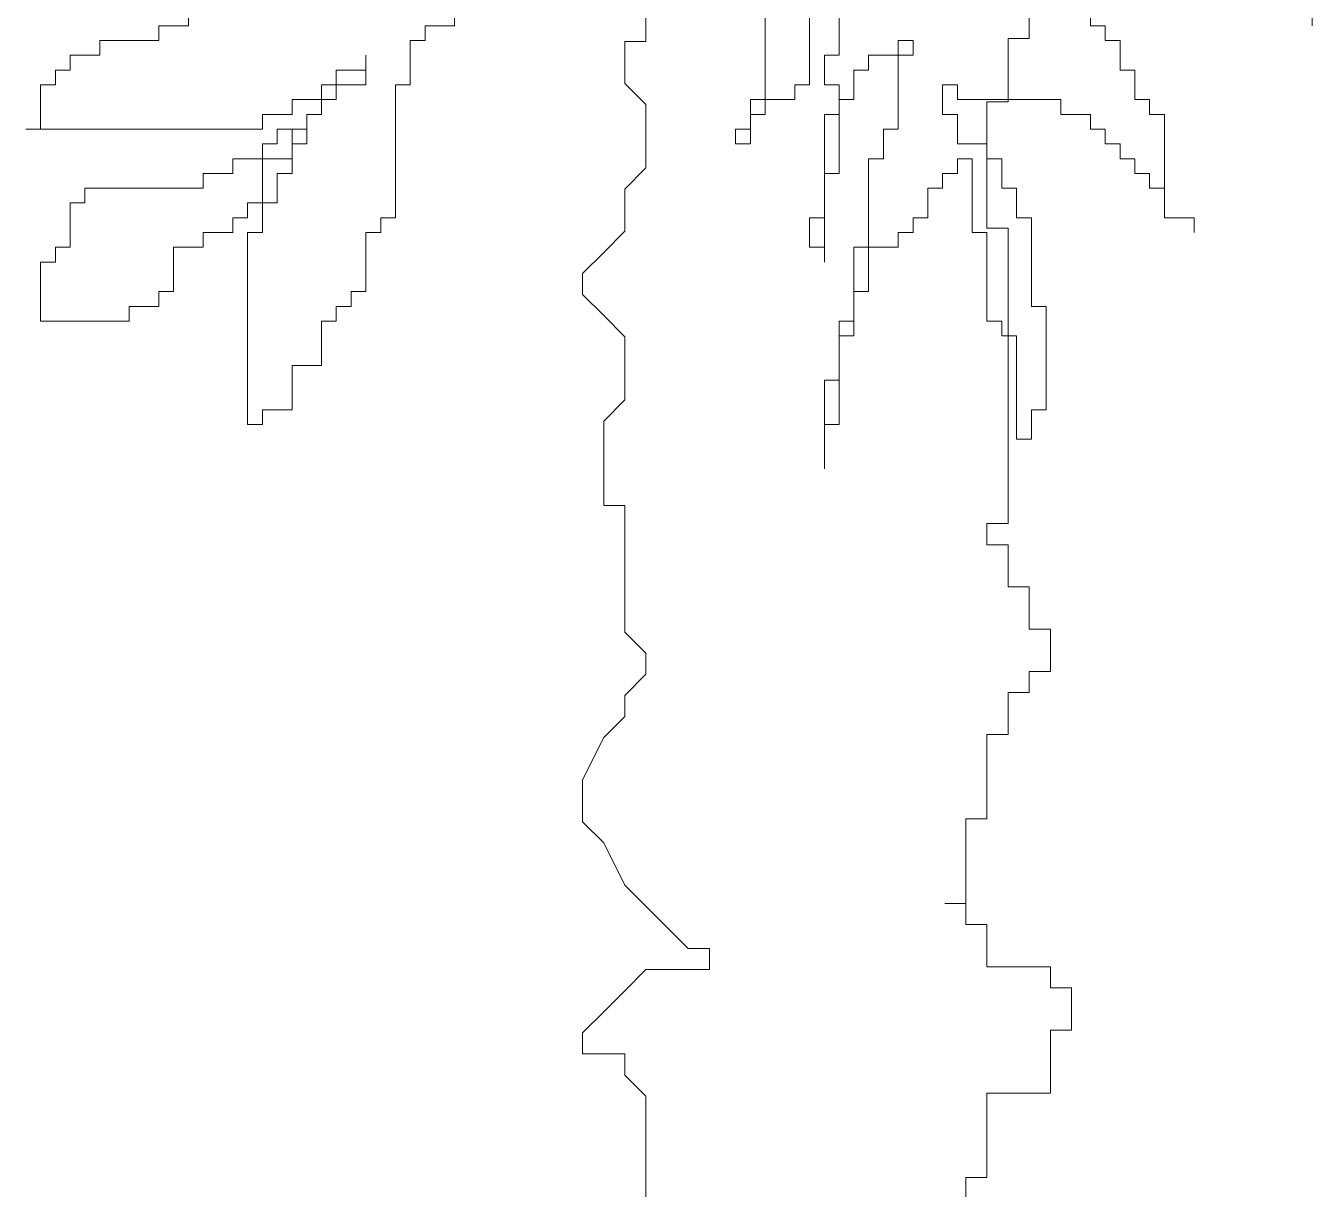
# Model space of a CAD drawing. Header units: millimetres. Extents: x -37049 to 129367, y 25385 to 90033.
# Drawn here: x 25952 to 27140, y 48788 to 49863 of the extents above; entities that cross this region are included whole.
import ezdxf

# ---------------------------------------------------------------- set-up
doc = ezdxf.new("R2010")
doc.units = ezdxf.units.MM
doc.header["$MEASUREMENT"] = 0
doc.layers.add('NCAY', color=3, linetype='Continuous', lineweight=13)

# ---------------------------------------------------------------- blocks, each defined once
blk = doc.blocks.new('A$C1A0A3921')
at = {"layer": 'NCAY'}
for p, q in [((2605.1, 3815.4), (2605.1, 3698.5)), ((2715.1, 3644.8), (2715.1, 3753.8)), ((2756.1, 3740.2), (2756.1, 3658.4)), ((2783.4, 3685.7), (2783.4, 3740.2)), ((3220.3, 3740.2), (3220.3, 3712.9)), ((2182.7, 3726.6), (2182.7, 3712.9)), ((2428.4, 3712.9), (2428.4, 3726.6)), ((2958.9, 3720.7), (2958.9, 3701.2)), ((3015.5, 3726.6), (3015.5, 3712.9)), ((3220.3, 3712.9), (3220.3, 3726.6)), ((2182.7, 3712.9), (2155.4, 3712.9)), ((2155.4, 3712.9), (2155.4, 3699.3)), ((2401.1, 3699.3), (2401.1, 3712.9)), ((2401.1, 3712.9), (2428.4, 3712.9)), ((3015.5, 3712.9), (3029.2, 3712.9)), ((3029.2, 3712.9), (3029.2, 3699.3)), ((2155.4, 3699.3), (2100.8, 3699.3)), ((2100.8, 3699.3), (2100.8, 3685.7)), ((2387.5, 3658.4), (2387.5, 3699.3)), ((2387.5, 3699.3), (2401.1, 3699.3)), ((2605.1, 3698.5), (2585.6, 3698.5)), ((2585.6, 3698.5), (2585.6, 3659.6)), ((2851.7, 3699.3), (2838, 3699.3)), ((2838, 3699.3), (2838, 3685.7)), ((2851.7, 3685.7), (2851.7, 3699.3)), ((2958.9, 3701.2), (2939.4, 3701.2)), ((2939.4, 3701.2), (2939.4, 3642.8)), ((3029.2, 3699.3), (3042.8, 3699.3)), ((3042.8, 3699.3), (3042.8, 3672)), ((2100.8, 3685.7), (2073.5, 3685.7)), ((2073.5, 3685.7), (2073.5, 3672)), ((2346.5, 3672), (2346.5, 3685.7)), ((2346.5, 3685.7), (2346.5, 3658.4)), ((2769.8, 3658.4), (2769.8, 3685.7)), ((2769.8, 3685.7), (2783.4, 3685.7)), ((2838, 3685.7), (2810.7, 3685.7)), ((2810.7, 3685.7), (2810.7, 3672)), ((2838, 3617.5), (2838, 3685.7)), ((2838, 3685.7), (2851.7, 3685.7)), ((2073.5, 3672), (2059.8, 3672)), ((2059.8, 3672), (2059.8, 3658.4)), ((2319.2, 3658.4), (2319.2, 3672)), ((2319.2, 3672), (2346.5, 3672)), ((2810.7, 3672), (2797.1, 3672)), ((2797.1, 3672), (2797.1, 3644.8)), ((3042.8, 3672), (3056.5, 3672)), ((3056.5, 3672), (3056.5, 3644.8)), ((2585.6, 3659.6), (2605.1, 3640.1)), ((2059.8, 3658.4), (2046.1, 3658.4)), ((2046.1, 3658.4), (2046.1, 3617.5)), ((2305.6, 3644.8), (2305.6, 3658.4)), ((2305.6, 3658.4), (2319.2, 3658.4)), ((2346.5, 3658.4), (2319.2, 3658.4)), ((2319.2, 3658.4), (2319.2, 3644.8)), ((2319.2, 3644.8), (2319.2, 3658.4)), ((2319.2, 3658.4), (2319.2, 3644.8)), ((2373.8, 3535.7), (2373.8, 3658.4)), ((2373.8, 3658.4), (2387.5, 3658.4)), ((2756.1, 3658.4), (2742.5, 3658.4)), ((2742.5, 3658.4), (2742.5, 3644.8)), ((2783.4, 3658.4), (2769.8, 3658.4)), ((2783.4, 3576.6), (2783.4, 3658.4)), ((2892.6, 3658.4), (2879, 3658.4)), ((2879, 3658.4), (2879, 3631.1)), ((2892.6, 3644.8), (2892.6, 3658.4)), ((2278.3, 3631.1), (2278.3, 3644.8)), ((2278.3, 3644.8), (2305.6, 3644.8)), ((2319.2, 3644.8), (2305.6, 3644.8)), ((2305.6, 3644.8), (2305.6, 3631.1)), ((2305.6, 3631.1), (2305.6, 3644.8)), ((2305.6, 3644.8), (2319.2, 3644.8)), ((2319.2, 3644.8), (2305.6, 3644.8)), ((2305.6, 3644.8), (2305.6, 3631.1)), ((2605.1, 3640.1), (2605.1, 3581.7)), ((2701.5, 3617.5), (2701.5, 3644.8)), ((2701.5, 3644.8), (2715.1, 3644.8)), ((2715.1, 3644.8), (2715.1, 3631.1)), ((2742.5, 3644.8), (2715.1, 3644.8)), ((2797.1, 3644.8), (2783.4, 3644.8)), ((2783.4, 3644.8), (2783.4, 3631.1)), ((2988.2, 3644.8), (2892.6, 3644.8)), ((2919.9, 3642.8), (2919.9, 3525.9)), ((2939.4, 3642.8), (2919.9, 3642.8)), ((2988.2, 3631.1), (2988.2, 3644.8)), ((3056.5, 3644.8), (3070.1, 3644.8)), ((3070.1, 3644.8), (3070.1, 3631.1)), ((2250.9, 3631.1), (2278.3, 3631.1)), ((2250.9, 3617.5), (2250.9, 3631.1)), ((2305.6, 3631.1), (2291.9, 3631.1)), ((2291.9, 3631.1), (2291.9, 3617.5)), ((2291.9, 3603.8), (2291.9, 3631.1)), ((2291.9, 3631.1), (2305.6, 3631.1)), ((2305.6, 3631.1), (2291.9, 3631.1)), ((2291.9, 3631.1), (2291.9, 3617.5)), ((2715.1, 3631.1), (2701.5, 3631.1)), ((2701.5, 3631.1), (2701.5, 3603.8)), ((2769.8, 3631.1), (2769.8, 3535.7)), ((2783.4, 3631.1), (2769.8, 3631.1)), ((2879, 3631.1), (2892.6, 3631.1)), ((2892.6, 3631.1), (2892.6, 3603.8)), ((3015.5, 3631.1), (2988.2, 3631.1)), ((3015.5, 3617.5), (3015.5, 3631.1)), ((3070.1, 3631.1), (3083.8, 3631.1)), ((3083.8, 3631.1), (3083.8, 3535.7)), ((2046.1, 3617.5), (2032.5, 3617.5)), ((2032.5, 3617.5), (2250.9, 3617.5)), ((2264.6, 3617.5), (2264.6, 3603.8)), ((2291.9, 3617.5), (2264.6, 3617.5)), ((2278.3, 3617.5), (2278.3, 3576.6)), ((2291.9, 3617.5), (2278.3, 3617.5)), ((2687.8, 3603.8), (2687.8, 3617.5)), ((2687.8, 3617.5), (2701.5, 3617.5)), ((2824.4, 3590.2), (2824.4, 3617.5)), ((2824.4, 3617.5), (2838, 3617.5)), ((3029.2, 3617.5), (3015.5, 3617.5)), ((3029.2, 3603.8), (3029.2, 3617.5)), ((2264.6, 3603.8), (2250.9, 3603.8)), ((2250.9, 3603.8), (2250.9, 3590.2)), ((2278.3, 3590.2), (2278.3, 3603.8)), ((2278.3, 3603.8), (2291.9, 3603.8)), ((2701.5, 3603.8), (2687.8, 3603.8)), ((2892.6, 3603.8), (2919.9, 3603.8)), ((2919.9, 3603.8), (2919.9, 3590.2)), ((3042.8, 3603.8), (3029.2, 3603.8)), ((3042.8, 3590.2), (3042.8, 3603.8)), ((2250.9, 3590.2), (2223.6, 3590.2)), ((2223.6, 3590.2), (2223.6, 3576.6)), ((2250.9, 3549.3), (2250.9, 3590.2)), ((2250.9, 3590.2), (2278.3, 3590.2)), ((2810.7, 3508.4), (2810.7, 3590.2)), ((2810.7, 3590.2), (2824.4, 3590.2)), ((2906.3, 3590.2), (2892.6, 3590.2)), ((2892.6, 3590.2), (2892.6, 3576.6)), ((2906.3, 3522), (2906.3, 3590.2)), ((2919.9, 3590.2), (2933.6, 3590.2)), ((2933.6, 3590.2), (2933.6, 3562.9)), ((3056.5, 3590.2), (3042.8, 3590.2)), ((3056.5, 3576.6), (3056.5, 3590.2)), ((2223.6, 3576.6), (2196.3, 3576.6)), ((2196.3, 3576.6), (2196.3, 3562.9)), ((2264.6, 3576.6), (2264.6, 3549.3)), ((2278.3, 3576.6), (2264.6, 3576.6)), ((2605.1, 3581.7), (2585.6, 3562.2)), ((2769.8, 3494.7), (2769.8, 3576.6)), ((2769.8, 3576.6), (2783.4, 3576.6)), ((2892.6, 3576.6), (2879, 3576.6)), ((2879, 3576.6), (2879, 3562.9)), ((3070.1, 3576.6), (3056.5, 3576.6)), ((3070.1, 3562.9), (3070.1, 3576.6)), ((2087.1, 3562.9), (2087.1, 3549.3)), ((2196.3, 3562.9), (2087.1, 3562.9)), ((2585.6, 3562.2), (2585.6, 3523.2)), ((2865.3, 3562.9), (2865.3, 3535.7)), ((2879, 3562.9), (2865.3, 3562.9)), ((2933.6, 3562.9), (2947.2, 3562.9)), ((2947.2, 3562.9), (2947.2, 3535.7)), ((3083.8, 3562.9), (3070.1, 3562.9)), ((3083.8, 3535.7), (3083.8, 3562.9)), ((2087.1, 3549.3), (2073.5, 3549.3)), ((2073.5, 3549.3), (2073.5, 3508.4)), ((2237.3, 3535.7), (2237.3, 3549.3)), ((2237.3, 3549.3), (2250.9, 3549.3)), ((2264.6, 3549.3), (2250.9, 3549.3)), ((2250.9, 3549.3), (2250.9, 3522)), ((2223.6, 3522), (2223.6, 3535.7)), ((2223.6, 3535.7), (2237.3, 3535.7)), ((2360.2, 3522), (2360.2, 3535.7)), ((2360.2, 3535.7), (2373.8, 3535.7)), ((2769.8, 3535.7), (2756.1, 3535.7)), ((2756.1, 3535.7), (2756.1, 3508.4)), ((2865.3, 3535.7), (2851.7, 3535.7)), ((2851.7, 3535.7), (2851.7, 3522)), ((2947.2, 3535.7), (2960.9, 3535.7)), ((2960.9, 3535.7), (2960.9, 3453.8)), ((3083.8, 3535.7), (3111.1, 3535.7)), ((3111.1, 3535.7), (3083.8, 3535.7)), ((3111.1, 3535.7), (3111.1, 3522)), ((3111.1, 3522), (3111.1, 3535.7)), ((2196.3, 3508.4), (2196.3, 3522)), ((2196.3, 3522), (2223.6, 3522)), ((2250.9, 3522), (2237.3, 3522)), ((2237.3, 3522), (2237.3, 3344.7)), ((2346.5, 3467.5), (2346.5, 3522)), ((2346.5, 3522), (2360.2, 3522)), ((2585.6, 3523.2), (2566.1, 3503.7)), ((2851.7, 3522), (2838, 3522)), ((2838, 3522), (2838, 3508.4)), ((2919.9, 3522), (2906.3, 3522)), ((2919.9, 3525.9), (2939.4, 3525.9)), ((2919.9, 3440.2), (2919.9, 3522)), ((2939.4, 3525.9), (2939.4, 3253.2)), ((2073.5, 3508.4), (2059.8, 3508.4)), ((2059.8, 3508.4), (2059.8, 3494.7)), ((2169, 3467.5), (2169, 3508.4)), ((2169, 3508.4), (2196.3, 3508.4)), ((2756.1, 3508.4), (2769.8, 3508.4)), ((2769.8, 3508.4), (2769.8, 3494.7)), ((2797.1, 3426.6), (2797.1, 3508.4)), ((2797.1, 3508.4), (2810.7, 3508.4)), ((2838, 3508.4), (2810.7, 3508.4)), ((2810.7, 3508.4), (2810.7, 3467.5)), ((2059.8, 3494.7), (2046.1, 3494.7)), ((2046.1, 3494.7), (2046.1, 3440.2)), ((2566.1, 3503.7), (2546.6, 3484.2)), ((2546.6, 3484.2), (2546.6, 3464.8)), ((2155.4, 3453.8), (2155.4, 3467.5)), ((2155.4, 3467.5), (2169, 3467.5)), ((2332.9, 3453.8), (2332.9, 3467.5)), ((2332.9, 3467.5), (2346.5, 3467.5)), ((2546.6, 3464.8), (2566.1, 3445.3)), ((2810.7, 3467.5), (2797.1, 3467.5)), ((2797.1, 3467.5), (2797.1, 3440.2)), ((2128.1, 3440.2), (2128.1, 3453.8)), ((2128.1, 3453.8), (2155.4, 3453.8)), ((2319.2, 3440.2), (2319.2, 3453.8)), ((2319.2, 3453.8), (2332.9, 3453.8)), ((2566.1, 3445.3), (2585.6, 3425.8)), ((2960.9, 3453.8), (2974.6, 3453.8)), ((2974.6, 3453.8), (2974.6, 3358.4)), ((2046.1, 3440.2), (2128.1, 3440.2)), ((2305.6, 3399.3), (2305.6, 3440.2)), ((2305.6, 3440.2), (2319.2, 3440.2)), ((2797.1, 3440.2), (2783.4, 3440.2)), ((2783.4, 3440.2), (2783.4, 3344.7)), ((2933.6, 3440.2), (2919.9, 3440.2)), ((2933.6, 3426.6), (2933.6, 3440.2)), ((2585.6, 3425.8), (2585.6, 3367.4)), ((2783.4, 3426.6), (2797.1, 3426.6)), ((2783.4, 3385.7), (2783.4, 3426.6)), ((2947.2, 3426.6), (2933.6, 3426.6)), ((2947.2, 3331.1), (2947.2, 3426.6)), ((2278.3, 3358.4), (2278.3, 3399.3)), ((2278.3, 3399.3), (2305.6, 3399.3)), ((2769.8, 3303.8), (2769.8, 3385.7)), ((2769.8, 3385.7), (2783.4, 3385.7)), ((2585.6, 3367.4), (2566.1, 3347.9)), ((2250.9, 3358.4), (2278.3, 3358.4)), ((2250.9, 3344.7), (2250.9, 3358.4)), ((2974.6, 3358.4), (2960.9, 3358.4)), ((2960.9, 3358.4), (2960.9, 3331.1)), ((2237.3, 3344.7), (2250.9, 3344.7)), ((2566.1, 3347.9), (2566.1, 3270)), ((2783.4, 3344.7), (2769.8, 3344.7)), ((2769.8, 3344.7), (2769.8, 3303.8)), ((2960.9, 3331.1), (2947.2, 3331.1)), ((2566.1, 3270), (2585.6, 3270)), ((2585.6, 3270), (2585.6, 3153.1)), ((2939.4, 3253.2), (2919.9, 3253.2)), ((2919.9, 3253.2), (2919.9, 3233.7)), ((2919.9, 3233.7), (2939.4, 3233.7)), ((2939.4, 3233.7), (2939.4, 3194.7)), ((2939.4, 3194.7), (2958.9, 3194.7)), ((2958.9, 3194.7), (2958.9, 3155.8)), ((2585.6, 3153.1), (2605.1, 3133.6)), ((2958.9, 3155.8), (2978.5, 3155.8)), ((2978.5, 3155.8), (2978.5, 3116.8)), ((2605.1, 3133.6), (2605.1, 3114.1)), ((2605.1, 3114.1), (2585.6, 3094.6)), ((2958.9, 3116.8), (2958.9, 3097.3)), ((2978.5, 3116.8), (2958.9, 3116.8)), ((2585.6, 3094.6), (2585.6, 3075.1)), ((2958.9, 3097.3), (2939.4, 3097.3)), ((2939.4, 3097.3), (2939.4, 3058.4)), ((2585.6, 3075.1), (2566.1, 3055.7)), ((2566.1, 3055.7), (2546.6, 3016.7)), ((2939.4, 3058.4), (2919.9, 3058.4)), ((2919.9, 3058.4), (2919.9, 2980.5)), ((2546.6, 3016.7), (2546.6, 2977.7)), ((2546.6, 2977.7), (2566.1, 2958.3)), ((2919.9, 2980.5), (2900.4, 2980.5)), ((2900.4, 2980.5), (2900.4, 2902.5)), ((2566.1, 2958.3), (2585.6, 2919.3)), ((2585.6, 2919.3), (2624.6, 2880.3)), ((2900.4, 2902.5), (2880.9, 2902.5)), ((2880.9, 2902.5), (2900.4, 2902.5)), ((2900.4, 2902.5), (2900.4, 2883)), ((2624.6, 2880.3), (2644.1, 2860.9)), ((2900.4, 2883), (2919.9, 2883)), ((2919.9, 2883), (2919.9, 2844.1)), ((2644.1, 2860.9), (2663.6, 2860.9)), ((2663.6, 2860.9), (2663.6, 2841.4)), ((2605.1, 2841.4), (2585.6, 2821.9)), ((2663.6, 2841.4), (2605.1, 2841.4)), ((2919.9, 2844.1), (2978.5, 2844.1)), ((2978.5, 2844.1), (2978.5, 2824.6)), ((2585.6, 2821.9), (2566.1, 2802.4)), ((2978.5, 2824.6), (2998, 2824.6)), ((2998, 2824.6), (2998, 2785.6)), ((2566.1, 2802.4), (2546.6, 2782.9)), ((2546.6, 2782.9), (2546.6, 2763.5)), ((2998, 2785.6), (2978.5, 2785.6)), ((2978.5, 2785.6), (2978.5, 2727.2)), ((2546.6, 2763.5), (2585.6, 2763.5)), ((2585.6, 2763.5), (2585.6, 2744)), ((2585.6, 2744), (2605.1, 2724.5)), ((2605.1, 2724.5), (2605.1, 2588.1)), ((2978.5, 2727.2), (2919.9, 2727.2)), ((2919.9, 2727.2), (2919.9, 2649.3)), ((2900.4, 2649.3), (2900.4, 2629.8)), ((2919.9, 2649.3), (2900.4, 2649.3))]:
    blk.add_line(p, q, dxfattribs=at)

msp = doc.modelspace()

# ---------------------------------------------------------------- block references
at = {"layer": 'NCAY', "ltscale": 30}
msp.add_blockref('A$C1A0A3921', (23920, 46149.7), dxfattribs=at)

doc.saveas('drawing.dxf')
